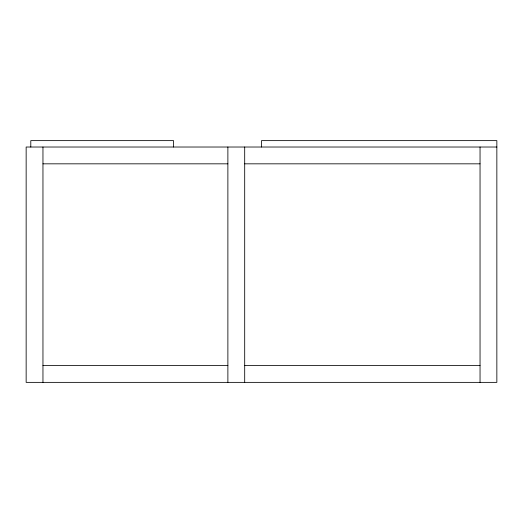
<?xml version="1.0" encoding="UTF-8"?>
<svg xmlns="http://www.w3.org/2000/svg" width="523" height="523" viewBox="0 0 523 523"><rect width="100%" height="100%" fill="white"/><g stroke="black" fill="none" stroke-linecap="round" stroke-linejoin="round"><path stroke-width="0.78" d="M496.85 147.022L26.15 147.022L26.15 382.372L496.85 382.372L496.85 140.628L261.5 140.628L261.5 147.022M42.958 163.83L227.878 163.83M244.692 163.83L480.042 163.83M42.958 365.557L227.878 365.557M244.692 365.557L480.042 365.557M480.042 147.022L480.042 382.372M244.692 147.022L244.692 382.372M227.878 147.022L227.878 382.372M173.544 147.022L173.544 140.628L30.792 140.628L30.792 147.022M42.958 147.022L42.958 382.372"/></g></svg>
